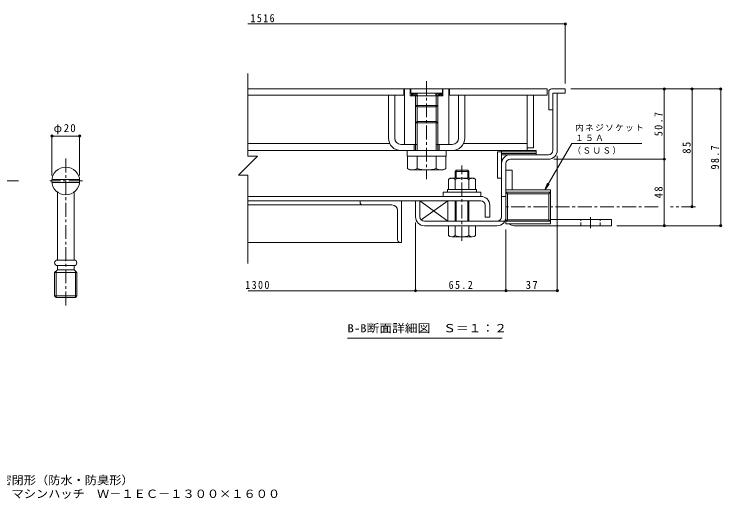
# Model space of a CAD drawing. Units: millimetres on the paper, enlarged 10 times, with parts at other scales. Extents: x -2620 to 2676, y -1962 to 1874.
# Drawn here: x 125 to 2676, y -1962 to -214 of the extents above; entities that cross this region are included whole.
import ezdxf
from ezdxf.enums import TextEntityAlignment as Align

# ---------------------------------------------------------------- set-up
doc = ezdxf.new("R2010")
doc.units = ezdxf.units.MM
doc.header["$LTSCALE"] = 10
doc.header["$PDMODE"] = 32
doc.header["$PDSIZE"] = 8
doc.linetypes.add('CHAIN1', pattern=[8, 5, -1, 1, -1])
doc.linetypes.add('DASHED1', pattern=[1.8, 1.2, -0.6])
for name, color, linetype, lineweight in [('D-1', 2, 'Continuous', 9), ('D-2', 3, 'Continuous', 9), ('D-3', 4, 'Continuous', 9), ('D-5', 7, 'Continuous', 9), ('D-6', 6, 'Continuous', 9), ('D-7', 5, 'Continuous', 5), ('D-8', 5, 'Continuous', 5), ('D-9', 134, 'Continuous', 5), ('D-A', 3, 'Continuous', 9), ('D-B', 6, 'Continuous', 9), ('D-C', 5, 'Continuous', 9), ('D-E', 3, 'Continuous', 9), ('D-F', 7, 'Continuous', 9), ('F-5_F-5ﾚｲﾔ', 7, 'Continuous', 9)]:
    doc.layers.add(name, color=color, linetype=linetype, lineweight=lineweight)
doc.styles.add('ＭＳ ゴシック', font='')
doc.styles.get('ＭＳ ゴシック').set_extended_font_data('MS Gothic')

msp = doc.modelspace()

# ---------------------------------------------------------------- linework, layer by layer
at = {"layer": 'D-1'}
for p, q in [((2067.16, -705.21), (2067.16, -498.71)), ((2067.16, -498.71), (2083.16, -498.71)), ((2083.16, -705.21), (2083.16, -498.71)), ((2051.16, -721.21), (1914.16, -721.21)), ((1914.16, -737.21), (2051.16, -737.21)), ((1882.16, -945.21), (1882.16, -753.21)), ((1898.16, -753.21), (1898.16, -945.21)), ((2058.16, -847.33), (1898.16, -847.33)), ((1898.16, -847.33), (1898.16, -970.33)), ((2052.35, -862.25), (1903.97, -862.25)), ((1903.97, -955.41), (1903.97, -862.25)), ((2058.16, -856.44), (2052.35, -862.25)), ((2052.35, -862.25), (2052.35, -955.41)), ((2058.16, -847.33), (2058.16, -970.33)), ((1588.16, -945.21), (1588.16, -887.21)), ((1898.16, -871.21), (1882.16, -871.21)), ((1893.87, -961.21), (1604.16, -961.21)), ((1898.16, -961.22), (1903.97, -955.41)), ((2058.16, -961.22), (1898.16, -961.22)), ((2052.35, -955.41), (1903.97, -955.41)), ((2058.16, -961.22), (2052.35, -955.41)), ((1604.16, -977.21), (1714.66, -977.21)), ((1866.16, -977.21), (1764.66, -977.21)), ((2058.16, -970.33), (1898.16, -970.33))]:
    msp.add_line(p, q, dxfattribs=at)
for points in [[(2058.16, -856.44), (1898.16, -856.44), (1903.97, -862.25)], [(1572.16, -945.21), (1572.16, -887.21), (1588.16, -887.21)]]:
    msp.add_lwpolyline(points, dxfattribs=at)
for centre, radius, start, end in [((2051.16, -705.21), 16, 270, 0), ((2051.16, -705.21), 32, 270, 0), ((1914.16, -753.21), 32, 90, 180), ((1914.16, -753.21), 16, 90, 180), ((1604.16, -945.21), 32, 180, 270), ((1604.16, -945.21), 16, 180, 270), ((1866.16, -945.21), 32, 270, 0), ((1866.16, -945.21), 16, 270, 0)]:
    msp.add_arc(centre, radius, start, end, dxfattribs=at)
at = {"layer": 'D-2'}
for p, q in [((1529.66, -483.71), (1529.66, -506.21)), ((1694.66, -483.71), (1694.66, -506.21)), ((967.9, -506.21), (1532.16, -506.21)), ((1692.16, -506.21), (2047.16, -506.21))]:
    msp.add_line(p, q, dxfattribs=at)
msp.add_lwpolyline([(967.9, -483.71), (2047.16, -483.71), (2047.16, -506.21)], dxfattribs=at)
at = {"layer": 'D-3'}
for p, q in [((2062.16, -483.71), (2112.16, -483.71)), ((2112.16, -483.71), (2112.16, -498.71)), ((2052.16, -493.71), (2052.16, -558.71)), ((2112.16, -498.71), (2067.16, -498.71)), ((2067.16, -498.71), (2067.16, -558.71)), ((2067.16, -558.71), (2052.16, -558.71))]:
    msp.add_line(p, q, dxfattribs=at)
msp.add_arc((2062.16, -493.71), 10, 90, 180, dxfattribs=at)
at = {"layer": 'D-5'}
for p, q in [((2038.55, -847.33), (2135.06, -680.17)), ((2135.06, -680.17), (2387.8, -680.17)), ((2038.55, -847.33), (2048.12, -824.23)), ((2038.55, -847.33), (2053.77, -827.49)), ((1884.33, -1382.9), (1326.83, -1382.9))]:
    msp.add_line(p, q, dxfattribs=at)
at = {"layer": 'D-5', "color": 3, "linetype": 'CHAIN1'}
for p, q in [((311.35, -734.77), (311.35, -1271.92)), ((140.78, -815.85), (-787.67, -815.85)), ((372.12, -815.85), (254.37, -815.85))]:
    msp.add_line(p, q, dxfattribs=at)
at = {"layer": 'D-5', "color": 3}
for p, q in [((261.68, -810.1), (361.02, -810.1)), ((261.68, -821.6), (361.02, -821.6)), ((281.35, -855.85), (281.35, -1100.85)), ((341.35, -855.85), (341.35, -1100.85)), ((281.35, -1100.85), (341.35, -1100.85)), ((281.35, -1120.85), (341.35, -1120.85)), ((281.35, -1120.85), (281.35, -1135.85)), ((341.35, -1120.85), (341.35, -1135.85)), ((271.35, -1145.85), (281.35, -1135.85)), ((271.35, -1145.85), (271.35, -1230.57)), ((276.35, -1235.85), (276.35, -1140.85)), ((281.35, -1135.85), (341.35, -1135.85)), ((351.35, -1145.85), (341.35, -1135.85)), ((346.35, -1140.85), (346.35, -1235.85)), ((271.35, -1230.57), (351.35, -1230.57)), ((271.35, -1230.57), (276.35, -1235.85)), ((346.35, -1235.85), (276.35, -1235.85)), ((346.35, -1235.85), (351.35, -1230.57))]:
    msp.add_line(p, q, dxfattribs=at)
msp.add_lwpolyline([(271.35, -1145.85), (351.35, -1145.85), (351.35, -1230.57)], dxfattribs=at)
msp.add_circle((311.35, -815.85), 50, dxfattribs=at)
for centre, start, end in [((281.35, -1110.85), 90, 270), ((341.35, -1110.85), 270, 90)]:
    msp.add_arc(centre, 10, start, end, dxfattribs=at)
at = {"layer": 'D-6'}
for p, q in [((1867.16, -711.21), (1882.16, -711.21)), ((1867.16, -711.21), (1867.16, -806.21)), ((1882.16, -706.21), (1882.16, -806.21)), ((2007.16, -711.21), (1882.16, -711.21)), ((2007.16, -716.21), (1882.16, -716.21)), ((2007.16, -721.21), (1882.16, -721.21)), ((1867.16, -806.21), (1882.16, -806.21)), ((1588.16, -887.21), (1588.16, -945.21)), ((1592.68, -956.36), (1688.16, -887.21)), ((1604.16, -961.21), (1688.16, -961.21))]:
    msp.add_line(p, q, dxfattribs=at)
msp.add_lwpolyline([(2007.16, -721.21), (2007.16, -706.21), (1882.16, -706.21)], dxfattribs=at)
msp.add_lwpolyline([(1688.16, -961.21), (1688.16, -887.21), (1588.16, -887.21)], close=True, dxfattribs=at)
at = {"layer": 'D-7'}
for p, q in [((1474.66, -661.21), (1474.66, -506.21)), ((1497.16, -506.21), (1474.66, -506.21)), ((1497.16, -661.21), (1497.16, -506.21)), ((1727.16, -661.21), (1727.16, -506.21)), ((1727.16, -506.21), (1749.66, -506.21)), ((1749.66, -661.21), (1749.66, -506.21)), ((1519.66, -683.71), (1572.16, -683.71)), ((1567.16, -706.21), (1567.16, -683.71)), ((1704.66, -683.71), (1652.16, -683.71)), ((1657.16, -706.21), (1657.16, -683.71)), ((1704.66, -706.21), (1519.66, -706.21)), ((1718.72, -777.21), (1714.66, -781.27)), ((1764.66, -781.27), (1714.66, -781.27)), ((1714.66, -804.71), (1714.66, -781.27)), ((1760.6, -777.21), (1718.72, -777.21)), ((1718.72, -804.71), (1718.72, -777.21)), ((1760.6, -777.21), (1764.66, -781.27)), ((1760.6, -804.71), (1760.6, -777.21)), ((1764.66, -781.27), (1764.66, -804.71)), ((1764.66, -781.27), (1764.66, -804.71)), ((1714.66, -961.21), (1714.66, -887.21)), ((1718.72, -961.21), (1718.72, -887.21)), ((1760.6, -961.21), (1760.6, -887.21)), ((1764.66, -887.21), (1764.66, -961.21)), ((1690.66, -1012.74), (1690.66, -977.21)), ((1690.66, -977.21), (1788.66, -977.21)), ((1714.66, -1012.74), (1714.66, -977.21)), ((1764.66, -1012.74), (1764.66, -977.21)), ((1788.66, -1012.74), (1788.66, -977.21)), ((1776.66, -1017.21), (1702.66, -1017.21))]:
    msp.add_line(p, q, dxfattribs=at)
at = {"layer": 'D-7', "linetype": 'CHAIN1'}
msp.add_line((1739.66, -1031.6), (1739.66, -759.55), dxfattribs=at)
at = {"layer": 'D-7', "color": 2, "lineweight": 9}
for p, q in [((1690.58, -810.01), (1697.16, -806.21)), ((1690.58, -810.01), (1690.58, -846.21)), ((1782.16, -806.21), (1697.16, -806.21)), ((1715.12, -810.01), (1715.12, -846.21)), ((1764.2, -810.01), (1764.2, -846.21))]:
    msp.add_line(p, q, dxfattribs=at)
at = {"layer": 'D-7', "color": 134}
for p, q in [((1672.16, -856.21), (1672.16, -871.21)), ((1672.16, -856.21), (1807.16, -856.21)), ((1807.16, -856.21), (1807.16, -871.21)), ((1672.16, -871.21), (1807.16, -871.21))]:
    msp.add_line(p, q, dxfattribs=at)
at = {"layer": 'D-7', "color": 6, "lineweight": 9}
for p, q in [((1687.16, -846.21), (1687.16, -856.21)), ((1687.16, -856.21), (1792.16, -856.21))]:
    msp.add_line(p, q, dxfattribs=at)
at = {"layer": 'D-7', "color": 2, "lineweight": 9}
msp.add_lwpolyline([(1782.16, -806.21), (1788.73, -810.01), (1788.73, -846.21), (1690.58, -846.21)], dxfattribs=at)
at = {"layer": 'D-7', "color": 6, "lineweight": 9}
msp.add_lwpolyline([(1687.16, -846.21), (1792.16, -846.21), (1792.16, -856.21)], dxfattribs=at)
at = {"layer": 'D-7'}
for centre, radius, start, end in [((1519.66, -661.21), 45, 180, 270), ((1519.66, -661.21), 22.5, 180, 270), ((1704.66, -661.21), 45, 270, 0), ((1704.66, -661.21), 22.5, 270, 0), ((1702.66, -998.89), 18.33, 229.1022, 310.89809), ((1739.66, -945.14), 72.08, 249.70546, 290.29454), ((1776.66, -998.89), 18.33, 229.10191, 310.8978)]:
    msp.add_arc(centre, radius, start, end, dxfattribs=at)
at = {"layer": 'D-7', "color": 2, "lineweight": 9}
for centre, radius, start, end in [((1705.07, -835.1), 28.97, 94.38438, 120), ((1702.09, -830.41), 24.21, 57.42749, 88.18784), ((1739.66, -887.42), 81.2, 72.41188, 107.5881), ((1777.23, -830.41), 24.21, 91.81215, 122.57249), ((1774.25, -835.1), 28.97, 59.99998, 85.6156)]:
    msp.add_arc(centre, radius, start, end, dxfattribs=at)
at = {"layer": 'D-8'}
for p, q in [((1974.66, -506.21), (1997.16, -506.21)), ((1974.66, -506.21), (1974.66, -696.21)), ((1997.16, -506.21), (1997.16, -696.21)), ((1974.66, -696.21), (1997.16, -696.21))]:
    msp.add_line(p, q, dxfattribs=at)
at = {"layer": 'D-9'}
for p, q in [((1532.16, -506.21), (967.9, -506.21)), ((1974.66, -506.21), (1692.16, -506.21)), ((1974.66, -706.21), (1974.66, -506.21)), ((1479.35, -681.21), (967.9, -681.21)), ((1974.66, -681.21), (1744.97, -681.21)), ((1519.66, -706.21), (967.9, -706.21)), ((1974.66, -706.21), (1704.9, -706.21))]:
    msp.add_line(p, q, dxfattribs=at)
at = {"layer": 'D-A'}
for p, q in [((1807.66, -871.21), (968.61, -871.21)), ((968.61, -887.21), (1807.66, -887.21)), ((1823.66, -903.21), (1823.66, -946.21)), ((1839.66, -903.21), (1839.66, -946.21)), ((1823.66, -946.21), (1839.66, -946.21))]:
    msp.add_line(p, q, dxfattribs=at)
for radius in [32, 16]:
    msp.add_arc((1807.66, -903.21), radius, 0, 90, dxfattribs=at)
at = {"layer": 'D-B'}
for p, q in [((1372.16, -887.21), (968.61, -887.21)), ((1372.16, -887.21), (1522.16, -887.21)), ((1372.16, -892.21), (1372.16, -887.21)), ((1522.16, -887.21), (1522.16, -1037.21)), ((1382.16, -902.21), (968.61, -902.21)), ((1382.16, -902.21), (1487.16, -902.21)), ((1507.16, -1027.21), (1507.16, -922.21)), ((1517.16, -1037.21), (968.61, -1037.21)), ((1517.16, -1037.21), (1522.16, -1037.21))]:
    msp.add_line(p, q, dxfattribs=at)
for centre, radius, start, end in [((1382.16, -892.21), 10, 180, 270), ((1487.16, -922.21), 20, 0, 90), ((1517.16, -1027.21), 10, 180, 270)]:
    msp.add_arc(centre, radius, start, end, dxfattribs=at)
at = {"layer": 'D-C', "color": 2, "linetype": 'CHAIN1'}
msp.add_line((1612.16, -456.03), (1612.16, -809.34), dxfattribs=at)
at = {"layer": 'D-C', "color": 2}
for p, q in [((1692.16, -483.71), (1532.16, -483.71)), ((1532.16, -483.71), (1532.16, -683.71)), ((1553.41, -484.96), (1552.16, -483.71)), ((1670.91, -484.96), (1672.16, -483.71)), ((1692.16, -483.71), (1692.16, -683.71)), ((1572.16, -508.71), (1572.16, -683.71)), ((1577.57, -508.71), (1577.57, -683.71)), ((1646.75, -508.71), (1646.75, -683.71)), ((1652.16, -508.71), (1652.16, -683.71)), ((1670.91, -484.96), (1670.91, -508.71)), ((1532.16, -683.71), (1577.57, -683.71)), ((1646.75, -683.71), (1692.16, -683.71))]:
    msp.add_line(p, q, dxfattribs=at)
at = {"layer": 'D-C', "color": 4}
for p, q in [((1554.66, -483.71), (1669.66, -483.71)), ((1554.66, -483.71), (1554.66, -498.71)), ((1669.66, -483.71), (1669.66, -498.71)), ((1554.66, -498.71), (1669.66, -498.71)), ((1652.16, -508.71), (1572.16, -508.71)), ((1572.16, -508.71), (1572.16, -543.3)), ((1577.57, -508.71), (1577.57, -548.71)), ((1578.41, -498.71), (1578.41, -508.71)), ((1645.91, -498.71), (1645.91, -508.71)), ((1646.75, -508.71), (1646.75, -548.71)), ((1652.16, -508.71), (1652.16, -543.3)), ((1572.16, -543.3), (1577.57, -548.71)), ((1652.16, -543.3), (1572.16, -543.3)), ((1646.75, -548.71), (1577.57, -548.71)), ((1646.75, -548.71), (1652.16, -543.3))]:
    msp.add_line(p, q, dxfattribs=at)
at = {"layer": 'D-C', "color": 6}
for p, q in [((1557.16, -503.4), (1561.85, -498.71)), ((1557.16, -498.71), (1557.16, -508.71)), ((1557.16, -498.71), (1667.16, -498.71)), ((1557.16, -508.71), (1667.16, -508.71)), ((1558.92, -508.71), (1568.92, -498.71)), ((1565.99, -508.71), (1575.99, -498.71)), ((1573.06, -508.71), (1578.41, -503.36)), ((1578.41, -498.71), (1578.41, -508.71)), ((1645.91, -499.5), (1646.7, -498.71)), ((1645.91, -506.57), (1653.77, -498.71)), ((1645.91, -498.71), (1645.91, -508.71)), ((1650.84, -508.71), (1660.84, -498.71)), ((1657.91, -508.71), (1667.16, -499.46)), ((1664.98, -508.71), (1667.16, -506.54)), ((1667.16, -498.71), (1667.16, -508.71))]:
    msp.add_line(p, q, dxfattribs=at)
at = {"layer": 'D-C', "lineweight": 5}
for p, q in [((1577.57, -601.21), (1572.16, -606.62)), ((1572.16, -706.21), (1572.16, -606.62)), ((1572.16, -606.62), (1652.16, -606.62)), ((1577.57, -706.21), (1577.57, -601.21)), ((1577.57, -601.21), (1646.75, -601.21)), ((1646.75, -706.21), (1646.75, -601.21)), ((1652.16, -606.62), (1646.75, -601.21)), ((1652.16, -706.21), (1652.16, -606.62)), ((1542.88, -726.21), (1542.88, -770.85)), ((1681.44, -726.21), (1542.88, -726.21)), ((1577.52, -770.85), (1577.52, -726.21)), ((1646.8, -770.85), (1646.8, -726.21)), ((1681.44, -770.85), (1681.44, -726.21)), ((1552.16, -776.21), (1542.88, -770.85))]:
    msp.add_line(p, q, dxfattribs=at)
at = {"layer": 'D-C', "color": 134, "lineweight": 5}
for p, q in [((1542.16, -706.21), (1542.16, -726.21)), ((1542.16, -706.21), (1682.16, -706.21)), ((1682.16, -706.21), (1682.16, -726.21)), ((1542.16, -726.21), (1682.16, -726.21))]:
    msp.add_line(p, q, dxfattribs=at)
at = {"layer": 'D-C', "color": 2}
msp.add_lwpolyline([(1553.41, -484.96), (1553.41, -508.71), (1670.91, -508.71)], dxfattribs=at)
at = {"layer": 'D-C', "lineweight": 5}
msp.add_lwpolyline([(1552.16, -776.21), (1672.16, -776.21), (1681.44, -770.85)], dxfattribs=at)
for centre, radius, start, end in [((1563.32, -735.44), 40.89, 240, 265.61574), ((1559.12, -742.04), 34.18, 271.81354, 302.57069), ((1612.16, -661.57), 114.64, 252.41203, 287.58795), ((1665.2, -742.04), 34.18, 237.42929, 268.18645), ((1660.99, -735.44), 40.89, 274.38425, 299.99998)]:
    msp.add_arc(centre, radius, start, end, dxfattribs=at)
at = {"layer": 'D-E'}
for p, q in [((1898.16, -777.21), (1898.16, -945.21)), ((1898.16, -777.21), (1920.66, -777.21)), ((1920.66, -847.33), (1920.66, -777.21)), ((2058.16, -954.71), (2278.16, -954.71)), ((2278.16, -954.71), (2278.16, -977.21)), ((2278.16, -977.21), (1928.16, -977.21))]:
    msp.add_line(p, q, dxfattribs=at)
at = {"layer": 'D-E', "linetype": 'DASHED1'}
for p, q in [((2168.16, -977.21), (2168.16, -954.71)), ((2238.16, -977.21), (2238.16, -954.71))]:
    msp.add_line(p, q, dxfattribs=at)
at = {"layer": 'D-E', "linetype": 'CHAIN1'}
msp.add_line((2203.16, -985.95), (2203.16, -946.5), dxfattribs=at)
at = {"layer": 'D-E'}
msp.add_arc((1928.16, -947.21), 30, 230.3984, 270, dxfattribs=at)
at = {"layer": 'D-F'}
for p, q in [((2112.16, -249.61), (967.9, -249.61)), ((2112.16, -246.61), (2112.16, -463.71)), ((967.9, -427.95), (967.9, -726.05)), ((2675.35, -483.71), (2132.16, -483.71)), ((2468.93, -483.71), (2468.93, -737.21)), ((2569.15, -908.83), (2569.15, -483.71)), ((2672.35, -483.71), (2672.35, -977.21)), ((261.35, -650.64), (261.35, -795.85)), ((261.35, -653.64), (361.35, -653.64)), ((361.35, -650.64), (361.35, -795.85)), ((1002.31, -726.05), (933.49, -794.87)), ((967.9, -726.05), (1002.31, -726.05)), ((2471.93, -737.21), (2071.16, -737.21)), ((2083.16, -1214.55), (2083.16, -725.21)), ((2468.93, -737.21), (2468.93, -977.21)), ((967.9, -794.87), (933.49, -794.87)), ((967.9, -794.87), (967.9, -1113.75)), ((1572.16, -1214.55), (1572.16, -965.21)), ((1898.16, -1214.55), (1898.16, -990.33)), ((2675.35, -977.21), (2298.16, -977.21)), ((1572.16, -1211.55), (968.61, -1211.55)), ((1898.16, -1211.55), (1572.16, -1211.55)), ((2083.16, -1211.55), (1898.16, -1211.55))]:
    msp.add_line(p, q, dxfattribs=at)
at = {"layer": 'D-F', "linetype": 'CHAIN1'}
for p, q in [((2447.31, -908.83), (1890.79, -908.83)), ((2581.47, -908.83), (2491.64, -908.83))]:
    msp.add_line(p, q, dxfattribs=at)
at = {"layer": 'D-F'}
for p in [(2112.16, -249.61), (2468.93, -483.71), (2569.15, -483.71), (2672.35, -483.71), (261.35, -653.64), (361.35, -653.64), (2468.93, -737.21), (2569.15, -908.83), (2468.93, -977.21), (2672.35, -977.21), (1572.16, -1211.55), (1898.16, -1211.55), (2083.16, -1211.55)]:
    msp.add_point(p, dxfattribs=at)

# ---------------------------------------------------------------- texts
at = {"layer": 'D-5', "color": 2, "style": 'ＭＳ ゴシック', "width": 1.15}
msp.add_text('B-B断面詳細図\u3000Ｓ＝１：２', height=29.33, dxfattribs=at).set_placement((1326.83, -1370.4), align=Align.BOTTOM_LEFT)
at = {"layer": 'D-5', "char_height": 21.99, "attachment_point": 7, "style": 'ＭＳ ゴシック'}
for s, insert in [('\\T1.17;内ネジソケット', (2147.8, -637.33)), ('\\T1.17;１５Ａ', (2147.8, -672.17)), ('\\T1.17;（ＳＵＳ）', (2138.14, -720.02))]:
    msp.add_mtext(s, dxfattribs=dict(at, insert=insert))
at = {"layer": 'D-F', "color": 2, "char_height": 29.33, "attachment_point": 7, "style": 'ＭＳ ゴシック'}
for s, insert in [('\\T1.28;\\W0.9;1516', (977.16, -243.61)), ('\\T1.19;φ20', (267.6, -647.64)), ('\\T1.28;\\W0.9;1300', (958.48, -1205.55)), ('\\T1.28;\\W0.9;65.2', (1691.41, -1205.55)), ('\\T1.27;\\W0.95;37', (1969.41, -1205.55))]:
    msp.add_mtext(s, dxfattribs=dict(at, insert=insert))
at = {"layer": 'D-F', "color": 2, "char_height": 29.33, "attachment_point": 7, "rotation": 90, "style": 'ＭＳ ゴシック'}
for s, insert in [('\\T1.28;\\W0.9;50.7', (2462.93, -654.21)), ('\\T1.27;\\W0.95;85', (2564.15, -717.52)), ('\\T1.28;\\W0.9;98.7', (2666.35, -774.21)), ('\\T1.27;\\W0.95;48', (2462.93, -878.46))]:
    msp.add_mtext(s, dxfattribs=dict(at, insert=insert))
at = {"layer": 'F-5_F-5ﾚｲﾔ', "color": 2, "style": 'ＭＳ ゴシック', "width": 1.1}
for s, p in [('縞鋼板蓋\u3000屋内用\u3000二重蓋\u3000密閉形（防水・防臭形）', (-500.11, -1918.5)), ('スチール製\u3000ステンレス目地\u3000マシンハッチ\u3000Ｗ－１ＥＣ－１３００×１６００', (-500.11, -1967.71))]:
    msp.add_text(s, height=29.33, dxfattribs=at).set_placement(p, align=Align.BOTTOM_LEFT)

doc.saveas('drawing.dxf')
